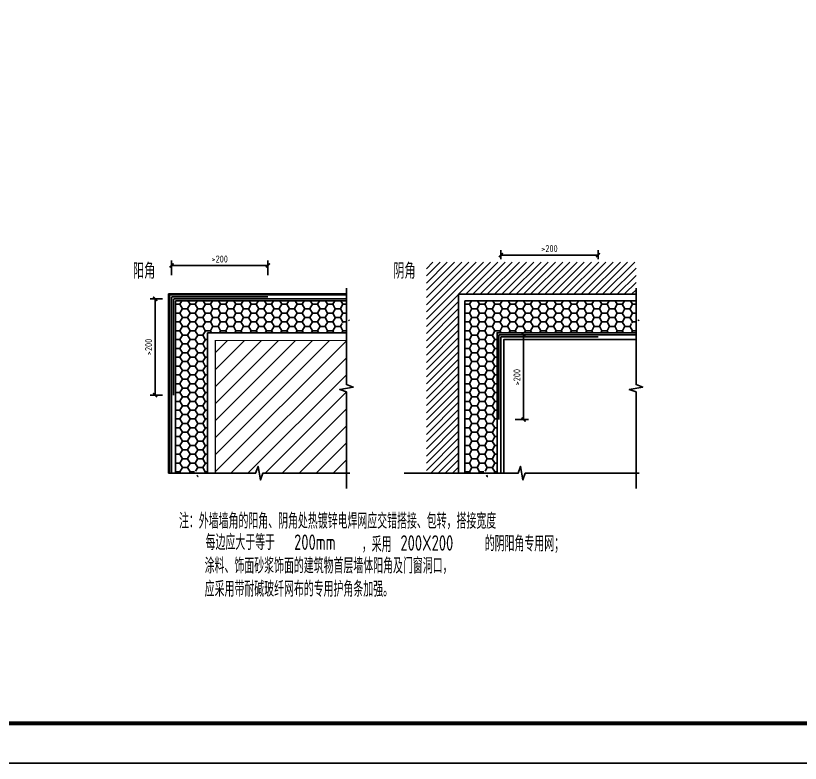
# Model space of a CAD drawing. Extents: x 27938 to 725830, y -209821 to 1628073.
# Drawn here: x 270828 to 275714, y 921782 to 926442 of the extents above; entities that cross this region are included whole.
import ezdxf

# ---------------------------------------------------------------- set-up
doc = ezdxf.new("R2010")
doc.units = 0
doc.header["$LTSCALE"] = 1000
doc.header["$MEASUREMENT"] = 0
doc.linetypes.add('DASH', pattern=[0.35, 0.25, -0.1])
for name, color, linetype in [('PUB_DIM', 3, 'Continuous'), ('PUB_TEXT', 4, 'Continuous'), ('图框', 140, 'Continuous')]:
    doc.layers.add(name, color=color, linetype=linetype)
doc.layers.add('yichutu', color=7, linetype='Continuous', true_color=0xffffff, plot=False)
doc.styles.get("Standard").update_dxf_attribs({"font": 'gbenor.shx', "bigfont": 'gbcbig.shx'})
doc.styles.add('STANDARD_T3', font='gbenor.shx', dxfattribs={"bigfont": 'gbcbig.shx'})
doc.dimstyles.new('STANDARD&&50', dxfattribs={"dimtxt": 175, "dimasz": 50, "dimexe": 125, "dimexo": 150, "dimgap": 75, "dimtad": 1, "dimdec": 0, "dimzin": 0, "dimdsep": 46, "dimtxsty": 'STANDARD_T3', "dimblk": 'ARCHTICK', "dimcen": 0.09, "dimadec": 0, "dimazin": 0, "dimtfac": 1, "dimtdec": 0, "dimtix": 1, "dimtmove": 2, "dimatfit": 3, "dimfxl": 1, "dimtolj": 1, "dimtzin": 0, "dimarcsym": 0})

# ---------------------------------------------------------------- blocks, each defined once
blk = doc.blocks.new('_ArchTick')
at = {"color": 0, "linetype": 'ByBlock', "const_width": 0.4}
blk.add_lwpolyline([(-0.5, -0.5), (0.5, 0.5)], dxfattribs=at)
blk = doc.blocks.new('*D313')
at = {"layer": 'Defpoints', "color": 0, "transparency": 16777216}
for p in [(972259, 1030802), (972595, 1030802), (972595, 1028402)]:
    blk.add_point(p, dxfattribs=at)
at = {"layer": 'PUB_DIM', "color": 0, "lineweight": -2, "transparency": 16777216}
for p, q in [((972445, 1030802), (972134, 1030802)), ((972259, 1028402), (972259, 1030802)), ((972445, 1028402), (972134, 1028402))]:
    blk.add_line(p, q, dxfattribs=at)
at = {"layer": 'PUB_DIM', "color": 0, "lineweight": -2, "transparency": 16777216, "xscale": 100, "yscale": 100, "zscale": 100}
for p, rotation in [((972259, 1030802), 90), ((972259, 1028402), 270)]:
    blk.add_blockref('_ArchTick', p, dxfattribs=dict(at, rotation=rotation))
at = {"layer": 'PUB_DIM', "color": 0, "transparency": 16777216, "insert": (972096, 1029602), "char_height": 175, "attachment_point": 5, "rotation": 90, "style": 'STANDARD_T3'}
blk.add_mtext('\\A1;>200', dxfattribs=at)
blk = doc.blocks.new('*D314')
at = {"layer": 'Defpoints', "color": 0, "transparency": 16777216}
for p in [(975067, 1031632), (972667, 1031239), (975067, 1031239)]:
    blk.add_point(p, dxfattribs=at)
at = {"layer": 'PUB_DIM', "color": 0, "lineweight": -2, "transparency": 16777216}
for p, q in [((972667, 1031389), (972667, 1031757)), ((975067, 1031389), (975067, 1031757)), ((972667, 1031632), (975067, 1031632))]:
    blk.add_line(p, q, dxfattribs=at)
at = {"layer": 'PUB_DIM', "color": 0, "lineweight": -2, "transparency": 16777216, "xscale": 100, "yscale": 100, "zscale": 100, "rotation": 180}
blk.add_blockref('_ArchTick', (972667, 1031632), dxfattribs=at)
at = {"layer": 'PUB_DIM', "color": 0, "lineweight": -2, "transparency": 16777216, "xscale": 100, "yscale": 100, "zscale": 100}
blk.add_blockref('_ArchTick', (975067, 1031632), dxfattribs=at)
at = {"layer": 'PUB_DIM', "color": 0, "transparency": 16777216, "insert": (973867, 1031794), "char_height": 175, "attachment_point": 5, "style": 'STANDARD_T3'}
blk.add_mtext('\\A1;>200', dxfattribs=at)
blk = doc.blocks.new('*D315')
at = {"layer": 'Defpoints', "color": 0, "transparency": 16777216}
for p in [(981077, 1029906), (981435, 1029906), (981077, 1027791)]:
    blk.add_point(p, dxfattribs=at)
at = {"layer": 'PUB_DIM', "color": 0, "lineweight": -2, "transparency": 16777216}
for p, q in [((981227, 1029906), (981560, 1029906)), ((981435, 1027791), (981435, 1029906)), ((981227, 1027791), (981560, 1027791))]:
    blk.add_line(p, q, dxfattribs=at)
at = {"layer": 'PUB_DIM', "color": 0, "lineweight": -2, "transparency": 16777216, "xscale": 100, "yscale": 100, "zscale": 100}
for p, rotation in [((981435, 1029906), 90), ((981435, 1027791), 270)]:
    blk.add_blockref('_ArchTick', p, dxfattribs=dict(at, rotation=rotation))
at = {"layer": 'PUB_DIM', "color": 0, "transparency": 16777216, "insert": (981272, 1028849), "char_height": 175, "attachment_point": 5, "rotation": 90, "style": 'STANDARD_T3'}
blk.add_mtext('\\A1;>200', dxfattribs=at)
blk = doc.blocks.new('*D316')
at = {"layer": 'Defpoints', "color": 0, "transparency": 16777216}
for p in [(983292, 1031891), (980872, 1031637), (983292, 1031637)]:
    blk.add_point(p, dxfattribs=at)
at = {"layer": 'PUB_DIM', "color": 0, "lineweight": -2, "transparency": 16777216}
for p, q in [((980872, 1031787), (980872, 1032016)), ((980872, 1031891), (983292, 1031891)), ((983292, 1031787), (983292, 1032016))]:
    blk.add_line(p, q, dxfattribs=at)
at = {"layer": 'PUB_DIM', "color": 0, "lineweight": -2, "transparency": 16777216, "xscale": 100, "yscale": 100, "zscale": 100, "rotation": 180}
blk.add_blockref('_ArchTick', (980872, 1031891), dxfattribs=at)
at = {"layer": 'PUB_DIM', "color": 0, "lineweight": -2, "transparency": 16777216, "xscale": 100, "yscale": 100, "zscale": 100}
blk.add_blockref('_ArchTick', (983292, 1031891), dxfattribs=at)
at = {"layer": 'PUB_DIM', "color": 0, "transparency": 16777216, "insert": (982082, 1032054), "char_height": 175, "attachment_point": 5, "style": 'STANDARD_T3'}
blk.add_mtext('\\A1;>200', dxfattribs=at)
blk = doc.blocks.new('*D317')
at = {"layer": 'Defpoints', "color": 0, "transparency": 16777216}
for p in [(972259, 1030802), (972595, 1030802), (972595, 1028402)]:
    blk.add_point(p, dxfattribs=at)
at = {"layer": 'PUB_DIM', "color": 0, "lineweight": -2, "transparency": 16777216}
for p, q in [((972445, 1030802), (972134, 1030802)), ((972259, 1028402), (972259, 1030802)), ((972445, 1028402), (972134, 1028402))]:
    blk.add_line(p, q, dxfattribs=at)
at = {"layer": 'PUB_DIM', "color": 0, "lineweight": -2, "transparency": 16777216, "xscale": 100, "yscale": 100, "zscale": 100}
for p, rotation in [((972259, 1030802), 90), ((972259, 1028402), 270)]:
    blk.add_blockref('_ArchTick', p, dxfattribs=dict(at, rotation=rotation))
at = {"layer": 'PUB_DIM', "color": 0, "transparency": 16777216, "insert": (972096, 1029602), "char_height": 175, "attachment_point": 5, "rotation": 90, "style": 'STANDARD_T3'}
blk.add_mtext('\\A1;>200', dxfattribs=at)
blk = doc.blocks.new('*D318')
at = {"layer": 'Defpoints', "color": 0, "transparency": 16777216}
for p in [(975067, 1031632), (972667, 1031239), (975067, 1031239)]:
    blk.add_point(p, dxfattribs=at)
at = {"layer": 'PUB_DIM', "color": 0, "lineweight": -2, "transparency": 16777216}
for p, q in [((972667, 1031389), (972667, 1031757)), ((975067, 1031389), (975067, 1031757)), ((972667, 1031632), (975067, 1031632))]:
    blk.add_line(p, q, dxfattribs=at)
at = {"layer": 'PUB_DIM', "color": 0, "lineweight": -2, "transparency": 16777216, "xscale": 100, "yscale": 100, "zscale": 100, "rotation": 180}
blk.add_blockref('_ArchTick', (972667, 1031632), dxfattribs=at)
at = {"layer": 'PUB_DIM', "color": 0, "lineweight": -2, "transparency": 16777216, "xscale": 100, "yscale": 100, "zscale": 100}
blk.add_blockref('_ArchTick', (975067, 1031632), dxfattribs=at)
at = {"layer": 'PUB_DIM', "color": 0, "transparency": 16777216, "insert": (973867, 1031794), "char_height": 175, "attachment_point": 5, "style": 'STANDARD_T3'}
blk.add_mtext('\\A1;>200', dxfattribs=at)
blk = doc.blocks.new('*D319')
at = {"layer": 'Defpoints', "color": 0, "transparency": 16777216}
for p in [(981077, 1029906), (981435, 1029906), (981077, 1027791)]:
    blk.add_point(p, dxfattribs=at)
at = {"layer": 'PUB_DIM', "color": 0, "lineweight": -2, "transparency": 16777216}
for p, q in [((981227, 1029906), (981560, 1029906)), ((981435, 1027791), (981435, 1029906)), ((981227, 1027791), (981560, 1027791))]:
    blk.add_line(p, q, dxfattribs=at)
at = {"layer": 'PUB_DIM', "color": 0, "lineweight": -2, "transparency": 16777216, "xscale": 100, "yscale": 100, "zscale": 100}
for p, rotation in [((981435, 1029906), 90), ((981435, 1027791), 270)]:
    blk.add_blockref('_ArchTick', p, dxfattribs=dict(at, rotation=rotation))
at = {"layer": 'PUB_DIM', "color": 0, "transparency": 16777216, "insert": (981272, 1028849), "char_height": 175, "attachment_point": 5, "rotation": 90, "style": 'STANDARD_T3'}
blk.add_mtext('\\A1;>200', dxfattribs=at)
blk = doc.blocks.new('*D320')
at = {"layer": 'Defpoints', "color": 0, "transparency": 16777216}
for p in [(983292, 1031891), (980872, 1031637), (983292, 1031637)]:
    blk.add_point(p, dxfattribs=at)
at = {"layer": 'PUB_DIM', "color": 0, "lineweight": -2, "transparency": 16777216}
for p, q in [((980872, 1031787), (980872, 1032016)), ((980872, 1031891), (983292, 1031891)), ((983292, 1031787), (983292, 1032016))]:
    blk.add_line(p, q, dxfattribs=at)
at = {"layer": 'PUB_DIM', "color": 0, "lineweight": -2, "transparency": 16777216, "xscale": 100, "yscale": 100, "zscale": 100, "rotation": 180}
blk.add_blockref('_ArchTick', (980872, 1031891), dxfattribs=at)
at = {"layer": 'PUB_DIM', "color": 0, "lineweight": -2, "transparency": 16777216, "xscale": 100, "yscale": 100, "zscale": 100}
blk.add_blockref('_ArchTick', (983292, 1031891), dxfattribs=at)
at = {"layer": 'PUB_DIM', "color": 0, "transparency": 16777216, "insert": (982082, 1032054), "char_height": 175, "attachment_point": 5, "style": 'STANDARD_T3'}
blk.add_mtext('\\A1;>200', dxfattribs=at)
blk = doc.blocks.new('A$C5DE315B2')
at = {"layer": 'PUB_TEXT', "width": 0.8}
for s, height, p in [('注：外墙墙角的阳角、阴角处热镀锌电焊网应交错搭接、包转，搭接宽度', 385.82, (0, 0)), ('注：外墙墙角的阳角、阴角处热镀锌电焊网应交错搭接、包转，搭接宽度', 385.82, (0, 0)), ('每边应大于等于', 385.8, (664, -531)), ('每边应大于等于', 385.8, (664, -531)), ('200mm', 385.8, (2867, -528)), ('200mm', 385.8, (2867, -528)), ('，采用', 385.8, (4554, -584)), ('，采用', 385.8, (4554, -584)), ('200X200', 385.8, (5516, -548)), ('200X200', 385.8, (5516, -548)), ('的阴阳角专用网；', 385.8, (7617, -566)), ('的阴阳角专用网；', 385.8, (7617, -566)), ('涂料、饰面砂浆饰面的建筑物首层墙体阳角及门窗洞口，', 385.82, (640, -1116)), ('涂料、饰面砂浆饰面的建筑物首层墙体阳角及门窗洞口，', 385.82, (640, -1116)), ('应采用带耐碱玻纤网布的专用护角条加强。', 385.82, (640, -1696)), ('应采用带耐碱玻纤网布的专用护角条加强。', 385.82, (640, -1696))]:
    blk.add_text(s, height=height, dxfattribs=at).set_placement(p)
blk = doc.blocks.new('yct-841-594-84100-59399.9999999999-100-1000.0')
at = {"layer": 'yichutu', "color": 7, "true_color": 0xffffff}
blk.add_lwpolyline([(0, 0), (0, 59400), (84100, 59400), (84100, 0)], close=True, dxfattribs=at)
blk = doc.blocks.new('A$C6C8F5AB9')
at = {"layer": '图框'}
blk.add_lwpolyline([(0, 0), (21025, 0), (21025, -14850), (0, -14850)], close=True, dxfattribs=at)
blk.add_lwpolyline([(0, 0), (21025, 0), (21025, -14850), (0, -14850)], close=True, dxfattribs=at)
at = {"layer": '图框', "const_width": 25}
blk.add_lwpolyline([(20775, -14600), (20775, -250), (625, -250), (625, -14600)], close=True, dxfattribs=at)
blk = doc.blocks.new('A$C08F21641')
h = blk.add_hatch()
h.set_pattern_fill('ANSI31', color=256, scale=80, style=0)
h.set_pattern_definition([(45, (-763243.14, -438850.62), (-89.802561, 89.802561), [])])
h.paths.add_polyline_path([(3293.2, 4650.8), (-1928, 4650.8), (-1928, -608.8), (-1128, -608.8), (-1128, 3850.8), (3293.2, 3850.8)])
h = blk.add_hatch()
h.set_pattern_fill('ANSI31', color=256, scale=80, style=0)
h.set_pattern_definition([(45, (-763243.14, -438850.62), (-89.802561, 89.802561), [])])
h.paths.add_polyline_path([(3293.2, 4650.8), (-1928, 4650.8), (-1928, -608.8), (-1128, -608.8), (-1128, 3850.8), (3293.2, 3850.8)])
h = blk.add_hatch()
h.set_pattern_fill('HONEY', color=256, scale=80, style=0)
h.set_pattern_definition([(0, (-763243.14, -438850.62), (190.5, 109.9852), [127, -254]), (120, (-763243.14, -438850.62), (-190.499977, 109.98524), [127, -254]), (60, (-763243.14, -438850.62), (2.3e-05, 219.97044), [-254, 127])])
h.paths.add_polyline_path([(-3920.4, 2890.6), (-3920.4, 3121.1), (-4067, 3121.1), (-3773.7, 3217.1), (-3920.4, 3217.1), (-3920.4, 3690.6), (-8181.6, 3690.6), (-8181.6, 2890.6)])
h.paths.add_polyline_path([(-7381.6, 2890.6), (-8181.6, 2890.6), (-8181.6, -608.8), (-7708.1, -608.8), (-7708.1, -462.1), (-7612.1, -755.5), (-7612.1, -608.8), (-7381.6, -608.8)])
h = blk.add_hatch()
h.set_pattern_fill('HONEY', color=256, scale=80, style=0)
h.set_pattern_definition([(0, (-763243.14, -438850.62), (190.5, 109.9852), [127, -254]), (120, (-763243.14, -438850.62), (-190.499977, 109.98524), [127, -254]), (60, (-763243.14, -438850.62), (2.3e-05, 219.97044), [-254, 127])])
h.paths.add_polyline_path([(-3920.4, 2890.6), (-3920.4, 3121.1), (-4067, 3121.1), (-3773.7, 3217.1), (-3920.4, 3217.1), (-3920.4, 3690.6), (-8181.6, 3690.6), (-8181.6, 2890.6)])
h.paths.add_polyline_path([(-7381.6, 2890.6), (-8181.6, 2890.6), (-8181.6, -608.8), (-7708.1, -608.8), (-7708.1, -462.1), (-7612.1, -755.5), (-7612.1, -608.8), (-7381.6, -608.8)])
h = blk.add_hatch()
h.set_pattern_fill('HONEY', color=256, scale=80, style=0)
h.set_pattern_definition([(0, (-756029.52, -438850.62), (190.5, 109.9852), [127, -254]), (120, (-756029.52, -438850.62), (-190.499977, 109.98524), [127, -254]), (60, (-756029.52, -438850.62), (2.3e-05, 219.97044), [-254, 127])])
h.paths.add_polyline_path([(3293.2, 2890.6), (3293.2, 3121.1), (3146.6, 3121.1), (3439.9, 3217.1), (3293.2, 3217.1), (3293.2, 3690.6), (-968, 3690.6), (-968, 2890.6)])
h.paths.add_polyline_path([(-168, 2890.6), (-968, 2890.6), (-968, -608.8), (-494.5, -608.8), (-494.5, -462.1), (-398.5, -755.5), (-398.5, -608.8), (-168, -608.8)])
h = blk.add_hatch()
h.set_pattern_fill('HONEY', color=256, scale=80, style=0)
h.set_pattern_definition([(0, (-756029.52, -438850.62), (190.5, 109.9852), [127, -254]), (120, (-756029.52, -438850.62), (-190.499977, 109.98524), [127, -254]), (60, (-756029.52, -438850.62), (2.3e-05, 219.97044), [-254, 127])])
h.paths.add_polyline_path([(3293.2, 2890.6), (3293.2, 3121.1), (3146.6, 3121.1), (3439.9, 3217.1), (3293.2, 3217.1), (3293.2, 3690.6), (-968, 3690.6), (-968, 2890.6)])
h.paths.add_polyline_path([(-168, 2890.6), (-968, 2890.6), (-968, -608.8), (-494.5, -608.8), (-494.5, -462.1), (-398.5, -755.5), (-398.5, -608.8), (-168, -608.8)])
h = blk.add_hatch()
h.set_pattern_fill('ANSI31', color=256, scale=2400, style=0)
h.set_pattern_definition([(45, (-80951.4, 1214.2), (-212.132, 212.132), [])])
h.paths.add_polyline_path([(-7189.6, 2698.6), (-7189.6, -608.8), (-3920.4, -608.8), (-3920.4, 2698.6)])
h = blk.add_hatch()
h.set_pattern_fill('ANSI31', color=256, scale=2400, style=0)
h.set_pattern_definition([(45, (-80951.4, 1214.2), (-212.132, 212.132), [])])
h.paths.add_polyline_path([(-7189.6, 2698.6), (-7189.6, -608.8), (-3920.4, -608.8), (-3920.4, 2698.6)])
for p, q in [((-3920.4, 3858.6), (-8349.6, 3858.6)), ((-8349.6, 3858.6), (-8349.6, -608.8)), ((-3920.4, 3858.6), (-8349.6, 3858.6)), ((-8349.6, 3858.6), (-8349.6, -608.8)), ((-3920.4, 3834.6), (-8325.6, 3834.6)), ((-8325.6, 3834.6), (-8325.6, -608.8)), ((-3920.4, 3834.6), (-8325.6, 3834.6)), ((-8325.6, 3834.6), (-8325.6, -608.8)), ((3293.2, 3850.6), (-1128, 3850.6)), ((-1128, 3850.6), (-1128, -608.8)), ((3293.2, 3850.6), (-1128, 3850.6)), ((-1128, 3850.6), (-1128, -608.8)), ((-3920.4, 3690.6), (-8181.6, 3690.6)), ((-8181.6, 3690.6), (-8181.6, -608.8)), ((-3920.4, 3690.6), (-8181.6, 3690.6)), ((-8181.6, 3690.6), (-8181.6, -608.8)), ((3293.2, 3690.6), (-968, 3690.6)), ((-968, 3690.6), (-968, -608.8)), ((3293.2, 3690.6), (-968, 3690.6)), ((-968, 3690.6), (-968, -608.8)), ((-3920.4, 2890.6), (-7381.6, 2890.6)), ((-7381.6, 2890.6), (-7381.6, -608.8)), ((-3920.4, 2890.6), (-7381.6, 2890.6)), ((-7381.6, 2890.6), (-7381.6, -608.8)), ((3293.2, 2890.6), (-168, 2890.6)), ((-168, 2890.6), (-168, -608.8)), ((3293.2, 2890.6), (-168, 2890.6)), ((-168, 2890.6), (-168, -608.8))]:
    blk.add_line(p, q)
at = {"linetype": 'DASH', "ltscale": 0.05}
for p, q in [((-5877.6, 3786.6), (-8277.6, 3786.6)), ((-8277.6, 3786.6), (-8277.6, -608.8)), ((-5877.6, 3786.6), (-8277.6, 3786.6)), ((-8277.6, 3786.6), (-8277.6, -608.8)), ((-3920.4, 3738.6), (-8229.6, 3738.6)), ((-8229.6, 3738.6), (-8229.6, 1338.6)), ((-3920.4, 3738.6), (-8229.6, 3738.6)), ((-8229.6, 3738.6), (-8229.6, 1338.6))]:
    blk.add_line(p, q, dxfattribs=at)
at = {"const_width": 32}
for points in [[(3293.2, 3850.8), (-1128, 3850.8), (-1128, -608.8)], [(3293.2, 3850.8), (-1128, 3850.8), (-1128, -608.8)], [(-3920.4, 2698.6), (-7189.6, 2698.6), (-7189.6, -608.8)], [(-3920.4, 2698.6), (-7189.6, 2698.6), (-7189.6, -608.8)]]:
    blk.add_lwpolyline(points, dxfattribs=at)
for points in [[(3293.2, 2890.6), (-168, 2890.6), (-168, -608.8)], [(3293.2, 2890.6), (-168, 2890.6), (-168, -608.8)], [(3293.2, 2722.6), (0, 2722.6), (0, -608.8)], [(3293.2, 2722.6), (0, 2722.6), (0, -608.8)]]:
    blk.add_lwpolyline(points)
at = {"linetype": 'DASH', "ltscale": 0.05}
for points in [[(3293.2, 2842.6), (-120, 2842.6), (-120, 727.9)], [(3293.2, 2842.6), (-120, 2842.6), (-120, 727.9)], [(2347.3, 2794.6), (-72, 2794.6), (-72, -608.8)], [(2347.3, 2794.6), (-72, 2794.6), (-72, -608.8)]]:
    blk.add_lwpolyline(points, dxfattribs=at)
at = {"layer": 'PUB_DIM'}
for points in [[(-3920.4, 4005.7), (-3920.4, 1598.6), (-3752.4, 1537.5), (-4088.4, 1478.2), (-3920.4, 1418.6), (-3920.4, -988.4)], [(-3920.4, 4005.7), (-3920.4, 1598.6), (-3752.4, 1537.5), (-4088.4, 1478.2), (-3920.4, 1418.6), (-3920.4, -988.4)], [(3293.2, 4005.7), (3293.2, 1598.6), (3461.2, 1537.5), (3125.2, 1478.2), (3293.2, 1418.6), (3293.2, -988.4)], [(3293.2, 4005.7), (3293.2, 1598.6), (3461.2, 1537.5), (3125.2, 1478.2), (3293.2, 1418.6), (3293.2, -988.4)], [(-8349.6, -608.8), (-6183.6, -608.8), (-6122.5, -440.8), (-6063.2, -776.8), (-6003.6, -608.8), (-3837.6, -608.8)], [(-8349.6, -608.8), (-6183.6, -608.8), (-6122.5, -440.8), (-6063.2, -776.8), (-6003.6, -608.8), (-3837.6, -608.8)], [(-2484.3, -608.8), (355.9, -608.8), (417, -440.8), (476.2, -776.8), (535.9, -608.8), (3376, -608.8)], [(-2484.3, -608.8), (355.9, -608.8), (417, -440.8), (476.2, -776.8), (535.9, -608.8), (3376, -608.8)]]:
    blk.add_lwpolyline(points, dxfattribs=at)
at = {"layer": 'PUB_TEXT'}
for s, p in [('阳角', (-9238.8, 4240.7)), ('阳角', (-9238.8, 4240.7)), ('阴角', (-2753.9, 4240.7)), ('阴角', (-2753.9, 4240.7))]:
    blk.add_text(s, height=385.82, dxfattribs=at).set_placement(p)
at = {"layer": 'PUB_DIM'}
for p1, p2, distance, picture, middle in [((-72, 4573.8), (2347.3, 4573.8), 254, '*D316', (1137.7, 4990.3)), ((-72, 4573.8), (2347.3, 4573.8), 254, '*D320', (1137.7, 4990.3)), ((-8277.6, 4175.3), (-5877.6, 4175.3), 393, '*D314', (-7077.6, 4730.8)), ((-8277.6, 4175.3), (-5877.6, 4175.3), 393, '*D318', (-7077.6, 4730.8)), ((-8349.6, 1338.6), (-8349.6, 3738.6), 336.3, '*D313', (-8848.4, 2538.6)), ((-8349.6, 1338.6), (-8349.6, 3738.6), 336.3, '*D317', (-8848.4, 2538.6)), ((133, 727.9), (133, 2842.6), -357.3, '*D315', (327.8, 1785.3)), ((133, 727.9), (133, 2842.6), -357.3, '*D319', (327.8, 1785.3))]:
    dim = blk.add_aligned_dim(p1=p1, p2=p2, distance=distance, text='>200', dimstyle='STANDARD&&50', override={"dimasz": 100}, dxfattribs=at)
    dim.commit()
    dim.dimension.update_dxf_attribs({"geometry": picture, "text_midpoint": middle, "insert": (-980944.4, -1027063.5)})

msp = doc.modelspace()

# ---------------------------------------------------------------- block references
msp.add_blockref('A$C6C8F5AB9', (260214.1, 936632.1))
at = {"xscale": 0.25, "yscale": 0.25, "zscale": 0.25}
for name, p in [('A$C08F21641', (273867.9, 923742.7)), ('A$C5DE315B2', (271844.9, 923244.2))]:
    msp.add_blockref(name, p, dxfattribs=at)
at = {"layer": 'yichutu', "xscale": 0.25, "yscale": 0.25, "zscale": 0.25}
msp.add_blockref('yct-841-594-84100-59399.9999999999-100-1000.0', (260214.1, 921782.1), dxfattribs=at)

doc.saveas('drawing.dxf')
